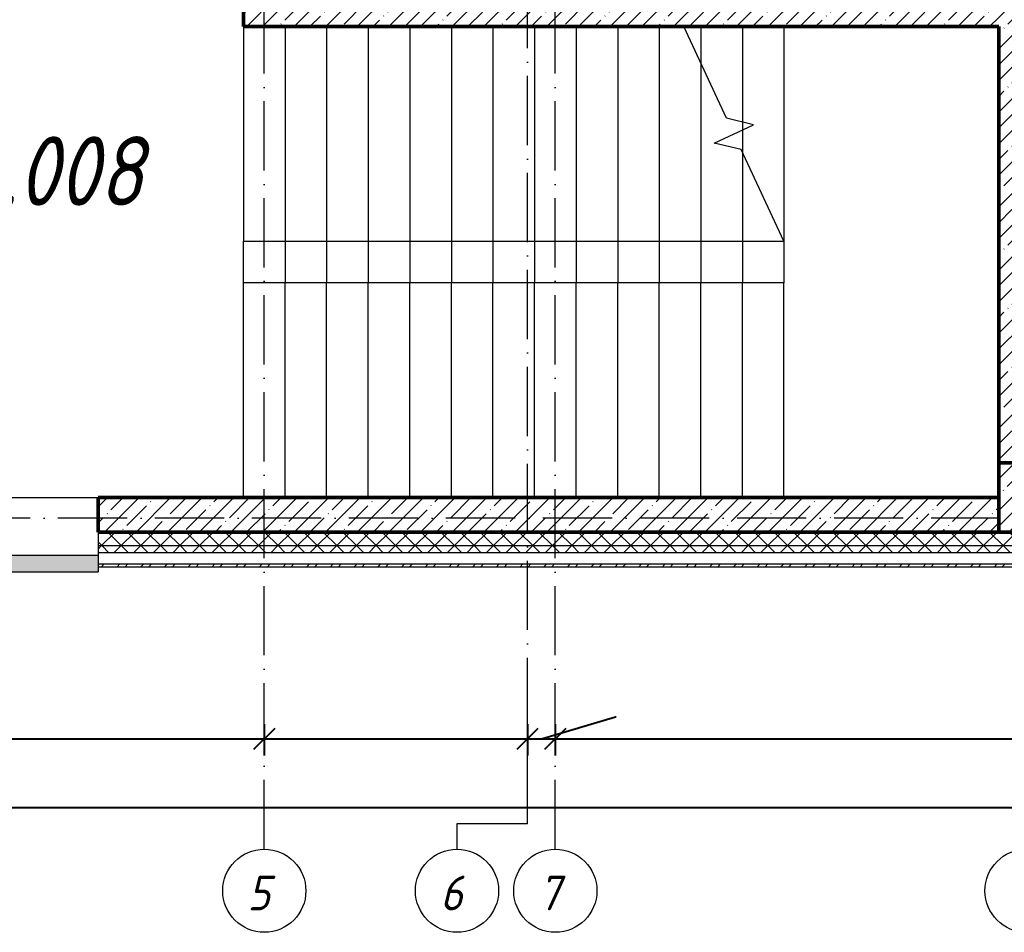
# Model space of a CAD drawing. Header units: millimetres. Extents: x -356862 to 418287, y 0 to 839748.
# Drawn here: x -9674 to -2569, y 374196 to 380786 of the extents above; entities that cross this region are included whole.
import ezdxf

# ---------------------------------------------------------------- set-up
doc = ezdxf.new("R2010")
doc.units = ezdxf.units.MM
doc.linetypes.add('50_200_ШТРИХ_1Т_ш5_п1_п1_', pattern=[700, 500, -100, 0, -100])
for name, color, linetype, lineweight in [('A-____-____-DIMS', 7, 'Continuous', 9), ('A-FLOR-____-OTLN', 7, 'Continuous', 9), ('A-GLAZ-____-OTLN', 7, 'Continuous', 9), ('A-WALL-____-MCUT', 7, 'Continuous', 13), ('A-WALL-____-MCUT-1', 7, 'Continuous', 9), ('A-WALL-____-MCUT-2', 7, 'Continuous', 50), ('A-WALL-____-OTLN', 7, 'Continuous', 9), ('A-WALL-____-PATT-1', 7, 'Continuous', 9), ('A-WALL-FNSH-MCUT-1', 7, 'Continuous', 9), ('S-COLS-____-MCUT', 7, 'Continuous', 50), ('S-COLS-____-OTLN', 7, 'Continuous', 9), ('S-GRID-____-IDEN', 7, 'Continuous', 9), ('S-GRID-____-OTLN', 7, 'Continuous', 9), ('S-GRID-____-OTLN-1', 7, '50_200_ШТРИХ_1Т_ш5_п1_п1_', 9), ('S-STRS-____-MBND', 7, 'Continuous', 9), ('S-STRS-____-OTLN-1', 7, 'Continuous', 9), ('Марки помещений', 7, 'Continuous', 9)]:
    doc.layers.add(name, color=color, linetype=linetype, lineweight=lineweight)
doc.layers.add('A-GLAZ-____-OTLN-1', color=7, linetype='Continuous', lineweight=9, true_color=0xc0c0c0)
doc.styles.add('ISOCPEUR_I', font='isocpeui.ttf', dxfattribs={"width": 0.9, "height": 2.5})
doc.styles.add('ISOCPEUR_I_2', font='isocpeui.ttf', dxfattribs={"width": 0.85, "height": 2.3})
doc.styles.add('ISOCPEUR_I_9', font='isocpeui.ttf', dxfattribs={"width": 0.9, "height": 250})
doc.dimstyles.new('ISO-2_5_0_9К_БОЛЬШОЙ_ОСИ', dxfattribs={"dimscale": 304.8, "dimtxt": 248.995294, "dimasz": 0.492126, "dimexe": 0.393701, "dimexo": 0, "dimgap": 0, "dimtad": 1, "dimdec": 0, "dimzin": 0, "dimdsep": 46, "dimtxsty": 'ISOCPEUR_I', "dimblk1": 'OBLIQUE', "dimblk2": 'OBLIQUE', "dimsah": 1, "dimcen": 0.09, "dimdle": 0.393701, "dimazin": 0, "dimtfac": 1, "dimtdec": 4, "dimtix": 1, "dimtmove": 0, "dimatfit": 3, "dimfxl": 1, "dimtvp": 1, "dimtolj": 1, "dimtzin": 0, "dimarcsym": 2})
doc.dimstyles.new('ISO-2_5_0_9К_БОЛЬШОЙ_ОСИ_1', dxfattribs={"dimscale": 304.8, "dimtxt": 248.995294, "dimasz": 0.492126, "dimexe": 0.393701, "dimexo": 0, "dimgap": 0, "dimtad": 1, "dimdec": 0, "dimzin": 0, "dimdsep": 46, "dimtxsty": 'ISOCPEUR_I', "dimblk1": 'OBLIQUE', "dimblk2": 'OBLIQUE', "dimsah": 1, "dimcen": 0.09, "dimdle": 0.393701, "dimazin": 0, "dimtfac": 1, "dimtdec": 4, "dimtix": 1, "dimtmove": 1, "dimatfit": 3, "dimfxl": 1, "dimtvp": 1, "dimtolj": 1, "dimtzin": 0, "dimarcsym": 2})
pattern_1 = [(45, (-15659.08, 321904.7), (-70.71068, 70.71068), []), (135, (-15659.08, 321904.7), (-70.71068, -70.71068), [])]
pattern_2 = [(45, (-15659.08, 321904.7), (-114.04925, 114.04925), []), (45, (-15545.03, 321904.7), (-114.04925, 114.04925), [201.612, -40.322, 3.353, -36.97])]

# ---------------------------------------------------------------- blocks, each defined once
blk = doc.blocks.new('BSC_Колонна _Прямоугольная - 500х500-V59-АР1_План отверстий 2 этажа в осях 1-64_Ю-ЯЯ')
at = {"layer": 'S-COLS-____-OTLN'}
h = blk.add_hatch(dxfattribs=at)
h.set_pattern_fill('FP_70', color=256, style=0, pattern_type=2)
h.set_pattern_definition([(45, (-13300, -55431.04), (-114.04925, 114.04925), []), (45, (-13185.95, -55431.04), (-114.04925, 114.04925), [201.613, -40.323, 3.353, -36.97])])
h.paths.add_polyline_path([(-250, -250), (250, -250), (250, 250), (-250, 250), (-250, 179.1)], flags=0)
at = {"layer": 'S-COLS-____-MCUT'}
for p, q in [((250, 250), (-250, 250)), ((-250, 250), (-250, -250)), ((250, -250), (250, 250)), ((-250, -250), (250, -250))]:
    blk.add_line(p, q, dxfattribs=at)
blk = doc.blocks.new('Отлив_СКБ - Отлив витража_120_НВФ-31885283-АР1_План отверстий 2 этажа в осях 1-64_Ю-ЯЯ')
at = {"layer": 'A-GLAZ-____-OTLN-1'}
for points in [[(426.1, -2), (1000, -2), (1000, 0), (0, 0), (0, -2)], [(426.1, -120), (1000, -120), (1000, -2), (0, -2), (0, -120)]]:
    blk.add_hatch(color=256, dxfattribs=at).paths.add_polyline_path(points, flags=0)
at = {"layer": 'A-GLAZ-____-OTLN'}
for p, q in [((0, 0), (1000, 0)), ((1000, -2), (0, -2)), ((0, -120), (0, -83)), ((0, -120), (1000, -120)), ((1000, -83), (1000, -120))]:
    blk.add_line(p, q, dxfattribs=at)
blk = doc.blocks.new('Ось сетки - Круг_Ø6_00__ISO-2_5_0_9K_-25732049-АР1_План отверстий 2 этажа в осях 1-64_Ю-ЯЯ')
at = {"layer": 'S-GRID-____-IDEN'}
blk.add_circle((0, 0), 3, dxfattribs=at)
blk = doc.blocks.new('_Oblique')
at = {"color": 0, "linetype": 'ByBlock', "lineweight": -2}
blk.add_line((-0.5, -0.5), (0.5, 0.5), dxfattribs=at)
blk = doc.blocks.new('*D8752')
at = {"layer": 'A-____-____-DIMS', "color": 0, "lineweight": -2, "transparency": 16777216}
for p, q in [((-10209.1, 375699.2), (-10209.1, 375473.2)), ((-7909.1, 375699.2), (-7909.1, 375473.2)), ((-10329.1, 375593.2), (-7789.1, 375593.2))]:
    blk.add_line(p, q, dxfattribs=at)
at = {"layer": 'Defpoints', "color": 0, "transparency": 16777216}
for p in [(-10209.1, 375699.2), (-7909.1, 375699.2), (-7909.1, 375593.2)]:
    blk.add_point(p, dxfattribs=at)
at = {"layer": 'A-____-____-DIMS', "color": 0, "lineweight": -2, "transparency": 16777216, "xscale": 150, "yscale": 150, "zscale": 150, "rotation": 180}
blk.add_blockref('_Oblique', (-10209.1, 375593.2), dxfattribs=at)
at = {"layer": 'A-____-____-DIMS', "color": 0, "lineweight": -2, "transparency": 16777216, "xscale": 150, "yscale": 150, "zscale": 150}
blk.add_blockref('_Oblique', (-7909.1, 375593.2), dxfattribs=at)
at = {"layer": 'A-____-____-DIMS', "color": 0, "transparency": 16777216, "insert": (-9059.1, 375594.4), "char_height": 2.5, "width": 758.478, "attachment_point": 5, "style": 'ISOCPEUR_I'}
blk.add_mtext('\\A1;2300', dxfattribs=at)
blk = doc.blocks.new('*D8753')
at = {"layer": 'A-____-____-DIMS', "color": 0, "lineweight": -2, "transparency": 16777216}
for p, q in [((-7909.1, 375699.2), (-7909.1, 375473.2)), ((-6009.1, 375699.2), (-6009.1, 375473.2)), ((-8029.1, 375593.2), (-5889.1, 375593.2))]:
    blk.add_line(p, q, dxfattribs=at)
at = {"layer": 'Defpoints', "color": 0, "transparency": 16777216}
for p in [(-7909.1, 375699.2), (-6009.1, 375699.2), (-6009.1, 375593.2)]:
    blk.add_point(p, dxfattribs=at)
at = {"layer": 'A-____-____-DIMS', "color": 0, "lineweight": -2, "transparency": 16777216, "xscale": 150, "yscale": 150, "zscale": 150, "rotation": 180}
blk.add_blockref('_Oblique', (-7909.1, 375593.2), dxfattribs=at)
at = {"layer": 'A-____-____-DIMS', "color": 0, "lineweight": -2, "transparency": 16777216, "xscale": 150, "yscale": 150, "zscale": 150}
blk.add_blockref('_Oblique', (-6009.1, 375593.2), dxfattribs=at)
at = {"layer": 'A-____-____-DIMS', "color": 0, "transparency": 16777216, "insert": (-6959.1, 375594.4), "char_height": 2.5, "width": 701.018, "attachment_point": 5, "style": 'ISOCPEUR_I'}
blk.add_mtext('\\A1;1900', dxfattribs=at)
blk = doc.blocks.new('*D8754')
at = {"layer": 'A-____-____-DIMS', "color": 0, "lineweight": -2, "transparency": 16777216}
for p, q in [((-5909.1, 375593.2), (-5374.4, 375753.1)), ((-5374.4, 375753.1), (-5369.6, 375753.1)), ((-6009.1, 375699.2), (-6009.1, 375473.2)), ((-5809.1, 375699.2), (-5809.1, 375473.2)), ((-6129.1, 375593.2), (-5689.1, 375593.2))]:
    blk.add_line(p, q, dxfattribs=at)
at = {"layer": 'Defpoints', "color": 0, "transparency": 16777216}
for p in [(-6009.1, 375699.2), (-5809.1, 375699.2), (-5809.1, 375593.2)]:
    blk.add_point(p, dxfattribs=at)
at = {"layer": 'A-____-____-DIMS', "color": 0, "lineweight": -2, "transparency": 16777216, "xscale": 150, "yscale": 150, "zscale": 150, "rotation": 180}
blk.add_blockref('_Oblique', (-6009.1, 375593.2), dxfattribs=at)
at = {"layer": 'A-____-____-DIMS', "color": 0, "lineweight": -2, "transparency": 16777216, "xscale": 150, "yscale": 150, "zscale": 150}
blk.add_blockref('_Oblique', (-5809.1, 375593.2), dxfattribs=at)
at = {"layer": 'A-____-____-DIMS', "color": 0, "transparency": 16777216, "insert": (-5374.4, 375756.4), "char_height": 2.5, "width": 568.858, "attachment_point": 1, "line_spacing_factor": 1.149209, "style": 'ISOCPEUR_I'}
blk.add_mtext('\\A1;200', dxfattribs=at)
blk = doc.blocks.new('*D8755')
at = {"layer": 'A-____-____-DIMS', "color": 0, "lineweight": -2, "transparency": 16777216}
for p, q in [((-5809.1, 375699.2), (-5809.1, 375473.2)), ((-2409.1, 375699.2), (-2409.1, 375473.2)), ((-5929.1, 375593.2), (-2289.1, 375593.2))]:
    blk.add_line(p, q, dxfattribs=at)
at = {"layer": 'Defpoints', "color": 0, "transparency": 16777216}
for p in [(-5809.1, 375699.2), (-2409.1, 375699.2), (-2409.1, 375593.2)]:
    blk.add_point(p, dxfattribs=at)
at = {"layer": 'A-____-____-DIMS', "color": 0, "lineweight": -2, "transparency": 16777216, "xscale": 150, "yscale": 150, "zscale": 150, "rotation": 180}
blk.add_blockref('_Oblique', (-5809.1, 375593.2), dxfattribs=at)
at = {"layer": 'A-____-____-DIMS', "color": 0, "lineweight": -2, "transparency": 16777216, "xscale": 150, "yscale": 150, "zscale": 150}
blk.add_blockref('_Oblique', (-2409.1, 375593.2), dxfattribs=at)
at = {"layer": 'A-____-____-DIMS', "color": 0, "transparency": 16777216, "insert": (-4109.1, 375594.4), "char_height": 2.5, "width": 781.462, "attachment_point": 5, "style": 'ISOCPEUR_I'}
blk.add_mtext('\\A1;3400', dxfattribs=at)
blk = doc.blocks.new('*D8925')
at = {"layer": 'A-____-____-DIMS', "color": 0, "lineweight": -2, "transparency": 16777216}
for p, q in [((-18009.1, 375202.4), (-18009.1, 374976.4)), ((55390.9, 375202.4), (55390.9, 374976.4)), ((-18129.1, 375096.4), (55510.9, 375096.4))]:
    blk.add_line(p, q, dxfattribs=at)
at = {"layer": 'Defpoints', "color": 0, "transparency": 16777216}
for p in [(-18009.1, 375202.4), (55390.9, 375202.4), (55390.9, 375096.4)]:
    blk.add_point(p, dxfattribs=at)
at = {"layer": 'A-____-____-DIMS', "color": 0, "lineweight": -2, "transparency": 16777216, "xscale": 150, "yscale": 150, "zscale": 150, "rotation": 180}
blk.add_blockref('_Oblique', (-18009.1, 375096.4), dxfattribs=at)
at = {"layer": 'A-____-____-DIMS', "color": 0, "lineweight": -2, "transparency": 16777216, "xscale": 150, "yscale": 150, "zscale": 150}
blk.add_blockref('_Oblique', (55390.9, 375096.4), dxfattribs=at)
at = {"layer": 'A-____-____-DIMS', "color": 0, "transparency": 16777216, "insert": (18690.9, 375097.6), "char_height": 2.5, "width": 971.082, "attachment_point": 5, "style": 'ISOCPEUR_I'}
blk.add_mtext('\\A1;73400', dxfattribs=at)

msp = doc.modelspace()

# ---------------------------------------------------------------- hatches: boundary and pattern name
at = {"layer": 'A-WALL-____-PATT-1'}
h = msp.add_hatch(dxfattribs=at)
h.set_pattern_fill('FP_13', color=256, style=0, pattern_type=2)
h.set_pattern_definition(pattern_2)
h.paths.add_polyline_path([(-8059.0813, 380735.7392), (-7809.0813, 380735.7392), (-7809.0813, 385085.7392), (-8059.0813, 385085.7392), (-8059.0813, 382358.1137)], flags=0)
h = msp.add_hatch(dxfattribs=at)
h.set_pattern_fill('FP_13', color=256, style=0, pattern_type=2)
h.set_pattern_definition(pattern_2)
h.paths.add_polyline_path([(-2609.0813, 377585.7392), (-2359.0813, 377585.7392), (-2359.0813, 385085.7392), (-2609.0813, 385085.7392), (-2609.0813, 379129.289)], flags=0)
h = msp.add_hatch(dxfattribs=at)
h.set_pattern_fill('FP_13', color=256, style=0, pattern_type=2)
h.set_pattern_definition(pattern_2)
h.paths.add_polyline_path([(-3301.7577, 380735.7392), (-2609.0813, 380735.7392), (-2609.0813, 380985.7392), (-7809.0813, 380985.7392), (-7809.0813, 380735.7392), (-5069.2584, 380735.7392)], flags=0)
h = msp.add_hatch(dxfattribs=at)
h.set_pattern_fill('FP_13', color=256, style=0, pattern_type=2)
h.set_pattern_definition(pattern_2)
h.paths.add_polyline_path([(-2609.0813, 377085.7392), (-2609.0813, 377335.7392), (-9109.0813, 377335.7392), (-9109.0813, 377085.7392), (-3301.7577, 377085.7392)], flags=0)
h.paths.add_polyline_path([(-10359.0813, 377085.7392), (-10109.0813, 377085.7392), (-10109.0813, 377335.7392), (-10359.0813, 377335.7392)], flags=0)
h = msp.add_hatch(dxfattribs=at)
h.set_pattern_fill('FP_1', color=256, style=0, pattern_type=2)
h.set_pattern_definition(pattern_1)
h.paths.add_polyline_path([(58560.7656, 376985.7392), (58640.9187, 376985.7392), (58640.9187, 377085.7392), (52290.9187, 377085.7392), (52290.9187, 376985.7392), (55025.7643, 376985.7392)], flags=0)
h.paths.add_polyline_path([(49340.9187, 376985.7392), (51290.9187, 376985.7392), (51290.9187, 377085.7392), (49415.9187, 377085.7392), (49415.9187, 377079.7392), (49340.9187, 377079.7392)], flags=0)
h.paths.add_polyline_path([(48340.9187, 376985.7392), (48340.9187, 377079.7392), (48265.9187, 377079.7392), (48265.9187, 377085.7392), (47315.9187, 377085.7392), (47315.9187, 377079.7392), (47240.9187, 377079.7392), (47240.9187, 376985.7392), (47955.7616, 376985.7392)], flags=0)
h.paths.add_polyline_path([(44420.7603, 376985.7392), (45440.9187, 376985.7392), (45440.9187, 377079.7392), (45365.9187, 377079.7392), (45365.9187, 377085.7392), (44315.9187, 377085.7392), (44315.9187, 377079.7392), (44240.9187, 377079.7392), (44240.9187, 376985.7392), (44315.9187, 376985.7392)], flags=0)
h.paths.add_polyline_path([(42440.9187, 376985.7392), (42440.9187, 377079.7392), (42365.9187, 377079.7392), (42365.9187, 377085.7392), (41315.9187, 377085.7392), (41315.9187, 377079.7392), (41240.9187, 377079.7392), (41240.9187, 376985.7392), (41769.5093, 376985.7392)], flags=0)
h.paths.add_polyline_path([(38676.3831, 376985.7392), (39440.9187, 376985.7392), (39440.9187, 377079.7392), (39365.9187, 377079.7392), (39365.9187, 377085.7392), (38315.9187, 377085.7392), (38315.9187, 377079.7392), (38240.9187, 377079.7392), (38240.9187, 376985.7392), (38590.9187, 376985.7392)], flags=0)
h.paths.add_polyline_path([(36365.9187, 376985.7392), (36440.9187, 376985.7392), (36440.9187, 377079.7392), (36365.9187, 377079.7392), (36365.9187, 377085.7392), (35315.9187, 377085.7392), (35315.9187, 377079.7392), (35240.9187, 377079.7392), (35240.9187, 376985.7392), (35583.257, 376985.7392)], flags=0)
h.paths.add_polyline_path([(32240.9187, 376985.7392), (33440.9187, 376985.7392), (33440.9187, 377079.7392), (33365.9187, 377079.7392), (33365.9187, 377085.7392), (32315.9187, 377085.7392), (32315.9187, 377079.7392), (32240.9187, 377079.7392)], flags=0)
h.paths.add_polyline_path([(26815.9187, 376985.7392), (26890.9187, 376985.7392), (26890.9187, 377079.7392), (26815.9187, 377079.7392), (26815.9187, 377085.7392), (25765.9187, 377085.7392), (25765.9187, 377079.7392), (25690.9187, 377079.7392), (25690.9187, 376985.7392), (26745.7536, 376985.7392)], flags=0)
h.paths.add_polyline_path([(28765.9187, 376985.7392), (30440.9187, 376985.7392), (30440.9187, 377079.7392), (30365.9187, 377079.7392), (30365.9187, 377085.7392), (28765.9187, 377085.7392), (28765.9187, 377079.7392), (28690.9187, 377079.7392), (28690.9187, 376985.7392)], flags=0)
h.paths.add_polyline_path([(23815.9187, 376985.7392), (23890.9187, 376985.7392), (23890.9187, 377079.7392), (23815.9187, 377079.7392), (23815.9187, 377085.7392), (22765.9187, 377085.7392), (22765.9187, 377079.7392), (22690.9187, 377079.7392), (22690.9187, 376985.7392), (23540.9187, 376985.7392)], flags=0)
h.paths.add_polyline_path([(20890.9187, 376985.7392), (20890.9187, 377079.7392), (20815.9187, 377079.7392), (20815.9187, 377085.7392), (19765.9187, 377085.7392), (19765.9187, 377079.7392), (19690.9187, 377079.7392), (19690.9187, 376985.7392), (20559.5013, 376985.7392)], flags=0)
h.paths.add_polyline_path([(16690.9187, 376985.7392), (17890.9187, 376985.7392), (17890.9187, 377079.7392), (17815.9187, 377079.7392), (17815.9187, 377085.7392), (16765.9187, 377085.7392), (16765.9187, 377079.7392), (16690.9187, 377079.7392)], flags=0)
h.paths.add_polyline_path([(14890.9187, 376985.7392), (14890.9187, 377079.7392), (14815.9187, 377079.7392), (14815.9187, 377085.7392), (13765.9187, 377085.7392), (13765.9187, 377079.7392), (13690.9187, 377079.7392), (13690.9187, 376985.7392), (14815.9187, 376985.7392)], flags=0)
h.paths.add_polyline_path([(11040.9187, 376985.7392), (11890.9187, 376985.7392), (11890.9187, 377079.7392), (11815.9187, 377079.7392), (11815.9187, 377085.7392), (10765.9187, 377085.7392), (10765.9187, 377079.7392), (10690.9187, 377079.7392), (10690.9187, 376985.7392), (10838.2476, 376985.7392)], flags=0)
h.paths.add_polyline_path([(8890.9187, 376985.7392), (8890.9187, 377079.7392), (8815.9187, 377079.7392), (8815.9187, 377085.7392), (7765.9187, 377085.7392), (7765.9187, 377079.7392), (7690.9187, 377079.7392), (7690.9187, 376985.7392), (8186.9966, 376985.7392)], flags=0)
h.paths.add_polyline_path([(5890.9187, 376985.7392), (5890.9187, 377079.7392), (5815.9187, 377079.7392), (5815.9187, 377085.7392), (4765.9187, 377085.7392), (4765.9187, 377079.7392), (4690.9187, 377079.7392), (4690.9187, 376985.7392), (5815.9187, 376985.7392)], flags=0)
h.paths.add_polyline_path([(2890.9187, 376985.7392), (2890.9187, 377079.7392), (2815.9187, 377079.7392), (2815.9187, 377085.7392), (1765.9187, 377085.7392), (1765.9187, 377079.7392), (1690.9187, 377079.7392), (1690.9187, 376985.7392), (2884.4946, 376985.7392)], flags=0)
h.paths.add_polyline_path([(690.9187, 376985.7392), (690.9187, 377079.7392), (615.9187, 377079.7392), (615.9187, 377085.7392), (-9109.0813, 377085.7392), (-9109.0813, 376985.7392), (233.2436, 376985.7392)], flags=0)
h.paths.add_polyline_path([(-10109.0813, 376985.7392), (-10109.0813, 377085.7392), (-18109.0813, 377085.7392), (-18109.0813, 376985.7392), (-12139.2611, 376985.7392)], flags=0)
h = msp.add_hatch(dxfattribs=at)
h.set_pattern_fill('FP_1', color=256, style=0, pattern_type=2)
h.set_pattern_definition(pattern_1)
h.paths.add_polyline_path([(58640.9187, 376935.7392), (58640.9187, 376985.7392), (52290.9187, 376985.7392), (52290.9187, 376935.7392), (58560.7656, 376935.7392)], flags=0)
h.paths.add_polyline_path([(51290.9187, 376935.7392), (51290.9187, 376985.7392), (49340.9187, 376985.7392), (49340.9187, 376935.7392), (49723.2623, 376935.7392)], flags=0)
h.paths.add_polyline_path([(48340.9187, 376935.7392), (48340.9187, 376985.7392), (47240.9187, 376985.7392), (47240.9187, 376935.7392), (47955.7616, 376935.7392)], flags=0)
h.paths.add_polyline_path([(45440.9187, 376935.7392), (45440.9187, 376985.7392), (44240.9187, 376985.7392), (44240.9187, 376935.7392), (44420.7603, 376935.7392)], flags=0)
h.paths.add_polyline_path([(42440.9187, 376935.7392), (42440.9187, 376985.7392), (41240.9187, 376985.7392), (41240.9187, 376935.7392), (41769.5093, 376935.7392)], flags=0)
h.paths.add_polyline_path([(39440.9187, 376935.7392), (39440.9187, 376985.7392), (38240.9187, 376985.7392), (38240.9187, 376935.7392), (39118.2583, 376935.7392)], flags=0)
h.paths.add_polyline_path([(35240.9187, 376935.7392), (36440.9187, 376935.7392), (36440.9187, 376985.7392), (35240.9187, 376985.7392)], flags=0)
h.paths.add_polyline_path([(32932.006, 376935.7392), (33440.9187, 376935.7392), (33440.9187, 376985.7392), (32240.9187, 376985.7392), (32240.9187, 376935.7392)], flags=0)
h.paths.add_polyline_path([(28690.9187, 376935.7392), (30440.9187, 376935.7392), (30440.9187, 376985.7392), (28690.9187, 376985.7392)], flags=0)
h.paths.add_polyline_path([(25690.9187, 376935.7392), (26890.9187, 376935.7392), (26890.9187, 376985.7392), (25690.9187, 376985.7392)], flags=0)
h.paths.add_polyline_path([(23890.9187, 376935.7392), (23890.9187, 376985.7392), (22690.9187, 376985.7392), (22690.9187, 376935.7392), (23210.7523, 376935.7392)], flags=0)
h.paths.add_polyline_path([(17890.9187, 376935.7392), (17890.9187, 376985.7392), (16690.9187, 376985.7392), (16690.9187, 376935.7392)], flags=0)
h.paths.add_polyline_path([(19690.9187, 376935.7392), (20890.9187, 376935.7392), (20890.9187, 376985.7392), (19690.9187, 376985.7392)], flags=0)
h.paths.add_polyline_path([(14890.9187, 376935.7392), (14890.9187, 376985.7392), (13690.9187, 376985.7392), (13690.9187, 376935.7392), (14373.2489, 376935.7392)], flags=0)
h.paths.add_polyline_path([(11890.9187, 376935.7392), (11890.9187, 376985.7392), (10690.9187, 376985.7392), (10690.9187, 376935.7392), (11721.9979, 376935.7392)], flags=0)
h.paths.add_polyline_path([(7690.9187, 376935.7392), (8890.9187, 376935.7392), (8890.9187, 376985.7392), (7690.9187, 376985.7392)], flags=0)
h.paths.add_polyline_path([(5890.9187, 376935.7392), (5890.9187, 376985.7392), (4690.9187, 376985.7392), (4690.9187, 376935.7392), (5535.7456, 376935.7392)], flags=0)
h.paths.add_polyline_path([(2884.4946, 376935.7392), (2890.9187, 376935.7392), (2890.9187, 376985.7392), (1690.9187, 376985.7392), (1690.9187, 376935.7392), (2000.7443, 376935.7392)], flags=0)
h.paths.add_polyline_path([(690.9187, 376935.7392), (690.9187, 376985.7392), (-9109.0813, 376985.7392), (-9109.0813, 376935.7392), (233.2436, 376935.7392)], flags=0)
h.paths.add_polyline_path([(-10109.0813, 376935.7392), (-10109.0813, 376985.7392), (-18209.0813, 376985.7392), (-18209.0813, 376935.7392), (-12139.2611, 376935.7392)], flags=0)
h = msp.add_hatch(dxfattribs=at)
h.set_pattern_fill('FP_3', color=256, style=0, pattern_type=2)
h.set_pattern_definition([(45, (-15659.08, 321904.7), (-85.53659, 85.53659), []), (45, (-15602.06, 321904.7), (-85.53659, 85.53659), [])])
h.paths.add_polyline_path([(29555.9187, 376835.7392), (29555.9187, 376855.7392), (28690.9187, 376855.7392), (28690.9187, 376835.7392), (29397.0046, 376835.7392)], flags=0)
h.paths.add_polyline_path([(26745.7536, 376835.7392), (26890.9187, 376835.7392), (26890.9187, 376855.7392), (25690.9187, 376855.7392), (25690.9187, 376835.7392)], flags=0)
h.paths.add_polyline_path([(23210.7523, 376835.7392), (23890.9187, 376835.7392), (23890.9187, 376855.7392), (22690.9187, 376855.7392), (22690.9187, 376835.7392)], flags=0)
h.paths.add_polyline_path([(20890.9187, 376835.7392), (20890.9187, 376855.7392), (19690.9187, 376855.7392), (19690.9187, 376835.7392), (20559.5013, 376835.7392)], flags=0)
h.paths.add_polyline_path([(17890.9187, 376835.7392), (17890.9187, 376855.7392), (16690.9187, 376855.7392), (16690.9187, 376835.7392)], flags=0)
h.paths.add_polyline_path([(14890.9187, 376835.7392), (14890.9187, 376855.7392), (13690.9187, 376855.7392), (13690.9187, 376835.7392), (14373.2489, 376835.7392)], flags=0)
h.paths.add_polyline_path([(11721.9979, 376835.7392), (11890.9187, 376835.7392), (11890.9187, 376855.7392), (10690.9187, 376855.7392), (10690.9187, 376835.7392), (10838.2476, 376835.7392)], flags=0)
h.paths.add_polyline_path([(8890.9187, 376835.7392), (8890.9187, 376855.7392), (7690.9187, 376855.7392), (7690.9187, 376835.7392), (8186.9966, 376835.7392)], flags=0)
h.paths.add_polyline_path([(5535.7456, 376835.7392), (5890.9187, 376835.7392), (5890.9187, 376855.7392), (4690.9187, 376855.7392), (4690.9187, 376835.7392)], flags=0)
h.paths.add_polyline_path([(1690.9187, 376835.7392), (2890.9187, 376835.7392), (2890.9187, 376855.7392), (1690.9187, 376855.7392)], flags=0)
h.paths.add_polyline_path([(690.9187, 376835.7392), (690.9187, 376855.7392), (-9109.0813, 376855.7392), (-9109.0813, 376835.7392), (233.2436, 376835.7392)], flags=0)
h.paths.add_polyline_path([(-10109.0813, 376835.7392), (-10109.0813, 376855.7392), (-18339.0813, 376855.7392), (-18339.0813, 376835.7392), (-12139.2611, 376835.7392)], flags=0)

# ---------------------------------------------------------------- linework, layer by layer
at = {"layer": 'A-FLOR-____-OTLN'}
msp.add_line((-8059.0813, 377335.7392), (-8059.0813, 379185.7392), dxfattribs=at)
at = {"layer": 'A-WALL-____-MCUT'}
for p, q in [((-9109.0813, 377085.7392), (-9109.0813, 376855.7392)), ((-9109.0813, 376855.7392), (690.9187, 376855.7392))]:
    msp.add_line(p, q, dxfattribs=at)
at = {"layer": 'A-WALL-____-MCUT-1'}
for p, q in [((690.9187, 376985.7392), (-9109.0813, 376985.7392)), ((690.9187, 376935.7392), (-9109.0813, 376935.7392))]:
    msp.add_line(p, q, dxfattribs=at)
at = {"layer": 'A-WALL-____-MCUT-2'}
for p, q in [((-8059.0813, 383685.7392), (-8059.0813, 380735.7392)), ((-8059.0813, 380735.7392), (-2609.0813, 380735.7392)), ((-2609.0813, 380735.7392), (-2609.0813, 377585.7392)), ((-2609.0813, 377335.7392), (-9109.0813, 377335.7392)), ((-9109.0813, 377335.7392), (-9109.0813, 377085.7392)), ((-2609.0813, 377085.7392), (-9109.0813, 377085.7392)), ((-9109.0813, 377085.7392), (-2609.0813, 377085.7392))]:
    msp.add_line(p, q, dxfattribs=at)
at = {"layer": 'A-WALL-____-OTLN'}
msp.add_line((-10109.0813, 377335.7392), (-9109.0813, 377335.7392), dxfattribs=at)
at = {"layer": 'A-WALL-FNSH-MCUT-1'}
for p, q in [((-9109.0813, 376855.7392), (-9109.0813, 376835.7392)), ((-9109.0813, 376835.7392), (690.9187, 376835.7392))]:
    msp.add_line(p, q, dxfattribs=at)
at = {"layer": 'S-GRID-____-OTLN'}
for p, q in [((-6518.5859, 374979.2197), (-6518.5859, 374796.285)), ((-6009.0813, 374979.2197), (-6518.5859, 374979.2197))]:
    msp.add_line(p, q, dxfattribs=at)
at = {"layer": 'S-GRID-____-OTLN-1'}
for p, q in [((-7909.0813, 374796.285), (-7909.0813, 412797.5486)), ((-6009.0813, 374979.2197), (-6009.0813, 412797.5486)), ((-5809.0813, 374796.285), (-5809.0813, 412532.9574)), ((88415.3253, 377185.7392), (-20327.8515, 377185.7392))]:
    msp.add_line(p, q, dxfattribs=at)
at = {"layer": 'S-STRS-____-MBND'}
for p, q in [((-4573.297, 380074.0276), (-4881.8582, 380735.7392)), ((-4378.8591, 380026.7733), (-4573.297, 380074.0276)), ((-4662.0803, 379894.7051), (-4378.8591, 380026.7733)), ((-4467.6424, 379847.4507), (-4662.0803, 379894.7051)), ((-4159.0813, 379185.7392), (-4467.6424, 379847.4507))]:
    msp.add_line(p, q, dxfattribs=at)
at = {"layer": 'S-STRS-____-OTLN-1'}
for p, q in [((-8059.0813, 380735.7392), (-8059.0813, 379185.7392)), ((-8059.0813, 380735.7392), (-8059.0813, 379185.7392)), ((-7759.0813, 380735.7392), (-7759.0813, 379185.7392)), ((-7759.0813, 380735.7392), (-7759.0813, 379185.7392)), ((-7459.0813, 380735.7392), (-7459.0813, 379185.7392)), ((-7459.0813, 380735.7392), (-7459.0813, 379185.7392)), ((-7159.0813, 380735.7392), (-7159.0813, 379185.7392)), ((-7159.0813, 380735.7392), (-7159.0813, 379185.7392)), ((-6859.0813, 380735.7392), (-6859.0813, 379185.7392)), ((-6859.0813, 380735.7392), (-6859.0813, 379185.7392)), ((-6559.0813, 380735.7392), (-6559.0813, 379185.7392)), ((-6559.0813, 380735.7392), (-6559.0813, 379185.7392)), ((-6259.0813, 380735.7392), (-6259.0813, 379185.7392)), ((-6259.0813, 380735.7392), (-6259.0813, 379185.7392)), ((-5959.0813, 380735.7392), (-5959.0813, 379185.7392)), ((-5959.0813, 380735.7392), (-5959.0813, 379185.7392)), ((-5659.0813, 380735.7392), (-5659.0813, 379185.7392)), ((-5659.0813, 380735.7392), (-5659.0813, 379185.7392)), ((-5359.0813, 380735.7392), (-5359.0813, 379185.7392)), ((-5359.0813, 380735.7392), (-5359.0813, 379185.7392)), ((-5059.0813, 380735.7392), (-5059.0813, 379185.7392)), ((-5059.0813, 380735.7392), (-5059.0813, 379185.7392)), ((-4759.0813, 380735.7392), (-4759.0813, 380472.4433)), ((-4759.0813, 380735.7392), (-4759.0813, 380472.4433)), ((-4459.0813, 380735.7392), (-4459.0813, 380046.2697)), ((-4459.0813, 380735.7392), (-4459.0813, 380046.2697)), ((-4159.0813, 380735.7392), (-4159.0813, 378885.7392)), ((-4159.0813, 380735.7392), (-4159.0813, 378885.7392)), ((-4759.0813, 380472.4433), (-4759.0813, 379185.7392)), ((-4759.0813, 380472.4433), (-4759.0813, 379185.7392)), ((-4459.0813, 380046.2697), (-4459.0813, 379989.3651)), ((-4459.0813, 380046.2697), (-4459.0813, 379989.3651)), ((-4459.0813, 379989.3651), (-4459.0813, 379829.0912)), ((-4459.0813, 379989.3651), (-4459.0813, 379829.0912)), ((-4459.0813, 379829.0912), (-4459.0813, 379185.7392)), ((-4459.0813, 379829.0912), (-4459.0813, 379185.7392)), ((-8059.0813, 379185.7392), (-7759.0813, 379185.7392)), ((-7759.0813, 379185.7392), (-7759.0813, 378885.7392)), ((-7759.0813, 379185.7392), (-7759.0813, 378885.7392)), ((-7759.0813, 379185.7392), (-7459.0813, 379185.7392)), ((-7459.0813, 379185.7392), (-7459.0813, 378885.7392)), ((-7459.0813, 379185.7392), (-7459.0813, 378885.7392)), ((-7459.0813, 379185.7392), (-7159.0813, 379185.7392)), ((-7159.0813, 379185.7392), (-7159.0813, 378885.7392)), ((-7159.0813, 379185.7392), (-7159.0813, 378885.7392)), ((-7159.0813, 379185.7392), (-6859.0813, 379185.7392)), ((-6859.0813, 379185.7392), (-6859.0813, 378885.7392)), ((-6859.0813, 379185.7392), (-6859.0813, 378885.7392)), ((-6859.0813, 379185.7392), (-6559.0813, 379185.7392)), ((-6559.0813, 379185.7392), (-6559.0813, 378885.7392)), ((-6559.0813, 379185.7392), (-6559.0813, 378885.7392)), ((-6559.0813, 379185.7392), (-6259.0813, 379185.7392)), ((-6259.0813, 379185.7392), (-6259.0813, 378885.7392)), ((-6259.0813, 379185.7392), (-6259.0813, 378885.7392)), ((-6259.0813, 379185.7392), (-5959.0813, 379185.7392)), ((-5959.0813, 379185.7392), (-5959.0813, 378885.7392)), ((-5959.0813, 379185.7392), (-5959.0813, 378885.7392)), ((-5959.0813, 379185.7392), (-5659.0813, 379185.7392)), ((-5659.0813, 379185.7392), (-5659.0813, 378885.7392)), ((-5659.0813, 379185.7392), (-5659.0813, 378885.7392)), ((-5659.0813, 379185.7392), (-5359.0813, 379185.7392)), ((-5359.0813, 379185.7392), (-5359.0813, 378885.7392)), ((-5359.0813, 379185.7392), (-5359.0813, 378885.7392)), ((-5359.0813, 379185.7392), (-5059.0813, 379185.7392)), ((-5059.0813, 379185.7392), (-5059.0813, 378885.7392)), ((-5059.0813, 379185.7392), (-5059.0813, 378885.7392)), ((-5059.0813, 379185.7392), (-4759.0813, 379185.7392)), ((-4759.0813, 379185.7392), (-4759.0813, 378885.7392)), ((-4759.0813, 379185.7392), (-4759.0813, 378885.7392)), ((-4759.0813, 379185.7392), (-4459.0813, 379185.7392)), ((-4459.0813, 379185.7392), (-4459.0813, 378885.7392)), ((-4459.0813, 379185.7392), (-4459.0813, 378885.7392)), ((-4459.0813, 379185.7392), (-4159.0813, 379185.7392)), ((-8059.0813, 377335.7392), (-8059.0813, 378885.7392)), ((-7759.0813, 378885.7392), (-8059.0813, 378885.7392)), ((-7459.0813, 378885.7392), (-7759.0813, 378885.7392)), ((-7759.0813, 377335.7392), (-7759.0813, 378885.7392)), ((-7759.0813, 377335.7392), (-7759.0813, 378885.7392)), ((-7159.0813, 378885.7392), (-7459.0813, 378885.7392)), ((-7459.0813, 377335.7392), (-7459.0813, 378885.7392)), ((-7459.0813, 377335.7392), (-7459.0813, 378885.7392)), ((-6859.0813, 378885.7392), (-7159.0813, 378885.7392)), ((-7159.0813, 377335.7392), (-7159.0813, 378885.7392)), ((-7159.0813, 377335.7392), (-7159.0813, 378885.7392)), ((-6559.0813, 378885.7392), (-6859.0813, 378885.7392)), ((-6859.0813, 377335.7392), (-6859.0813, 378885.7392)), ((-6859.0813, 377335.7392), (-6859.0813, 378885.7392)), ((-6259.0813, 378885.7392), (-6559.0813, 378885.7392)), ((-6559.0813, 377335.7392), (-6559.0813, 378885.7392)), ((-6559.0813, 377335.7392), (-6559.0813, 378885.7392)), ((-5959.0813, 378885.7392), (-6259.0813, 378885.7392)), ((-6259.0813, 377335.7392), (-6259.0813, 378885.7392)), ((-6259.0813, 377335.7392), (-6259.0813, 378885.7392)), ((-5659.0813, 378885.7392), (-5959.0813, 378885.7392)), ((-5959.0813, 377335.7392), (-5959.0813, 378885.7392)), ((-5959.0813, 377335.7392), (-5959.0813, 378885.7392)), ((-5359.0813, 378885.7392), (-5659.0813, 378885.7392)), ((-5659.0813, 377335.7392), (-5659.0813, 378885.7392)), ((-5659.0813, 377335.7392), (-5659.0813, 378885.7392)), ((-5059.0813, 378885.7392), (-5359.0813, 378885.7392)), ((-5359.0813, 377335.7392), (-5359.0813, 378885.7392)), ((-5359.0813, 377335.7392), (-5359.0813, 378885.7392)), ((-4759.0813, 378885.7392), (-5059.0813, 378885.7392)), ((-5059.0813, 377335.7392), (-5059.0813, 378885.7392)), ((-5059.0813, 377335.7392), (-5059.0813, 378885.7392)), ((-4459.0813, 378885.7392), (-4759.0813, 378885.7392)), ((-4759.0813, 377335.7392), (-4759.0813, 378885.7392)), ((-4759.0813, 377335.7392), (-4759.0813, 378885.7392)), ((-4159.0813, 378885.7392), (-4459.0813, 378885.7392)), ((-4459.0813, 377335.7392), (-4459.0813, 378885.7392)), ((-4459.0813, 377335.7392), (-4459.0813, 378885.7392)), ((-4159.0813, 377335.7392), (-4159.0813, 378885.7392)), ((-4159.0813, 377335.7392), (-4159.0813, 378885.7392))]:
    msp.add_line(p, q, dxfattribs=at)

# ---------------------------------------------------------------- block references
at = {"layer": 'A-GLAZ-____-OTLN'}
msp.add_blockref('Отлив_СКБ - Отлив витража_120_НВФ-31885283-АР1_План отверстий 2 этажа в осях 1-64_Ю-ЯЯ', (-10109.0813, 376918.7392), dxfattribs=at)
at = {"layer": 'S-COLS-____-OTLN'}
msp.add_blockref('BSC_Колонна _Прямоугольная - 500х500-V59-АР1_План отверстий 2 этажа в осях 1-64_Ю-ЯЯ', (-2359.0813, 377335.7392), dxfattribs=at)
at = {"layer": 'S-GRID-____-IDEN', "xscale": 99.99999999999993, "yscale": 99.99999999999993, "zscale": 99.99999999999993}
for p in [(-7909.0813, 374496.285), (-6518.5859, 374496.285), (-5809.0813, 374496.285)]:
    msp.add_blockref('Ось сетки - Круг_Ø6_00__ISO-2_5_0_9K_-25732049-АР1_План отверстий 2 этажа в осях 1-64_Ю-ЯЯ', p, dxfattribs=at)
at = {"layer": 'S-GRID-____-IDEN', "xscale": 99.99999999999993, "yscale": 99.99999999999993, "zscale": 99.99999999999993, "rotation": 180}
msp.add_blockref('Ось сетки - Круг_Ø6_00__ISO-2_5_0_9K_-25732049-АР1_План отверстий 2 этажа в осях 1-64_Ю-ЯЯ', (-2409.0813, 374496.285), dxfattribs=at)

# ---------------------------------------------------------------- texts
at = {"layer": 'S-GRID-____-IDEN', "char_height": 250, "width": 202.02525, "attachment_point": 1, "style": 'ISOCPEUR_I_9'}
for s, insert in [('\\fISOCPEUR|b0|i1|c204|p34|;\\W.9;5', (-8030.7596, 374605.0596)), ('\\fISOCPEUR|b0|i1|c204|p34|;\\W.9;6', (-6640.2642, 374605.0596)), ('\\fISOCPEUR|b0|i1|c204|p34|;\\W.9;7', (-5930.7596, 374605.0596))]:
    msp.add_mtext(s, dxfattribs=dict(at, insert=insert))
at = {"layer": 'Марки помещений', "insert": (-10102.2063, 379943.4099), "char_height": 500, "width": 785.65375, "attachment_point": 1, "style": 'ISOCPEUR_I_2'}
msp.add_mtext('2.008', dxfattribs=at)

# ---------------------------------------------------------------- dimensions: what is measured, and where the dimension line sits
at = {"layer": 'A-____-____-DIMS'}
dim = msp.add_linear_dim(base=(-5809.0813, 375593.1643), p1=(-6009.0813, 375699.2303), p2=(-5809.0813, 375699.2303), dimstyle='ISO-2_5_0_9К_БОЛЬШОЙ_ОСИ_1', override={"dimpost": '<>', "dimfxl": 200}, dxfattribs=at)
dim.commit()
dim.dimension.update_dxf_attribs({"geometry": '*D8754', "text_midpoint": (-5374.3611, 375753.1116), "dimtype": 160})
for base, p1, p2, override, picture, middle in [((-7909.0813, 375593.1643), (-10209.0813, 375699.2303), (-7909.0813, 375699.2303), {"dimpost": '<>', "dimfxl": 2300}, '*D8752', (-9059.0813, 375594.4143)), ((-6009.0813, 375593.1643), (-7909.0813, 375699.2303), (-6009.0813, 375699.2303), {"dimpost": '<>', "dimfxl": 1900}, '*D8753', (-6959.0813, 375594.4143)), ((-2409.0813, 375593.1643), (-5809.0813, 375699.2303), (-2409.0813, 375699.2303), {"dimpost": '<>', "dimfxl": 3400}, '*D8755', (-4109.0813, 375594.4143)), ((55390.9187, 375096.364), (-18009.0813, 375202.43), (55390.9187, 375202.43), {"dimpost": '<>', "dimfxl": 73400}, '*D8925', (18690.9187, 375097.6301))]:
    dim = msp.add_linear_dim(base=base, p1=p1, p2=p2, dimstyle='ISO-2_5_0_9К_БОЛЬШОЙ_ОСИ', override=override, dxfattribs=at)
    dim.commit()
    dim.dimension.update_dxf_attribs({"geometry": picture, "text_midpoint": middle})

doc.saveas('drawing.dxf')
